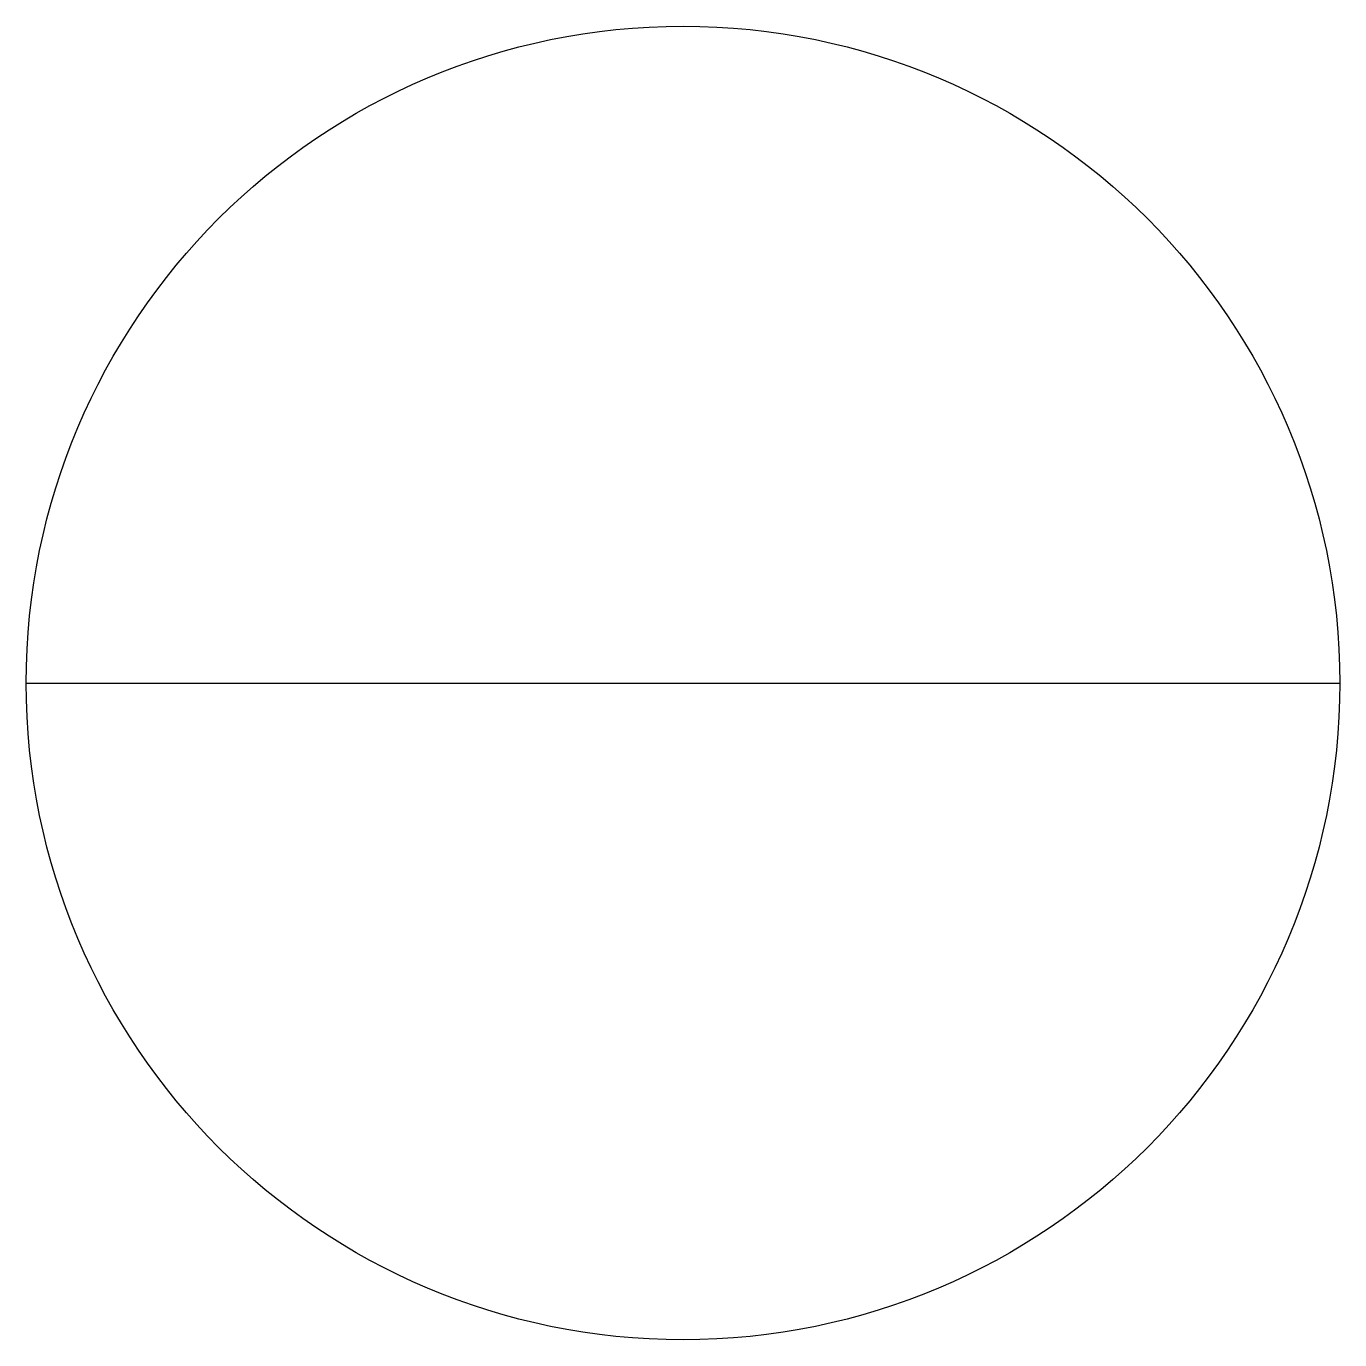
# Model space of a CAD drawing. Extents: x 390 to 410, y 290 to 310.
import ezdxf

# ---------------------------------------------------------------- set-up
doc = ezdxf.new("R2010")
doc.units = 0
doc.header["$LTSCALE"] = 0.25
doc.layers.add('REV', color=7, linetype='CONTINUOUS')

msp = doc.modelspace()

# ---------------------------------------------------------------- linework, layer by layer
at = {"layer": 'REV', "color": 0, "linetype": 'CONTINUOUS'}
msp.add_line((390, 300), (410, 300), dxfattribs=at)
msp.add_circle((400, 300), 10, dxfattribs=at)

doc.saveas('drawing.dxf')
